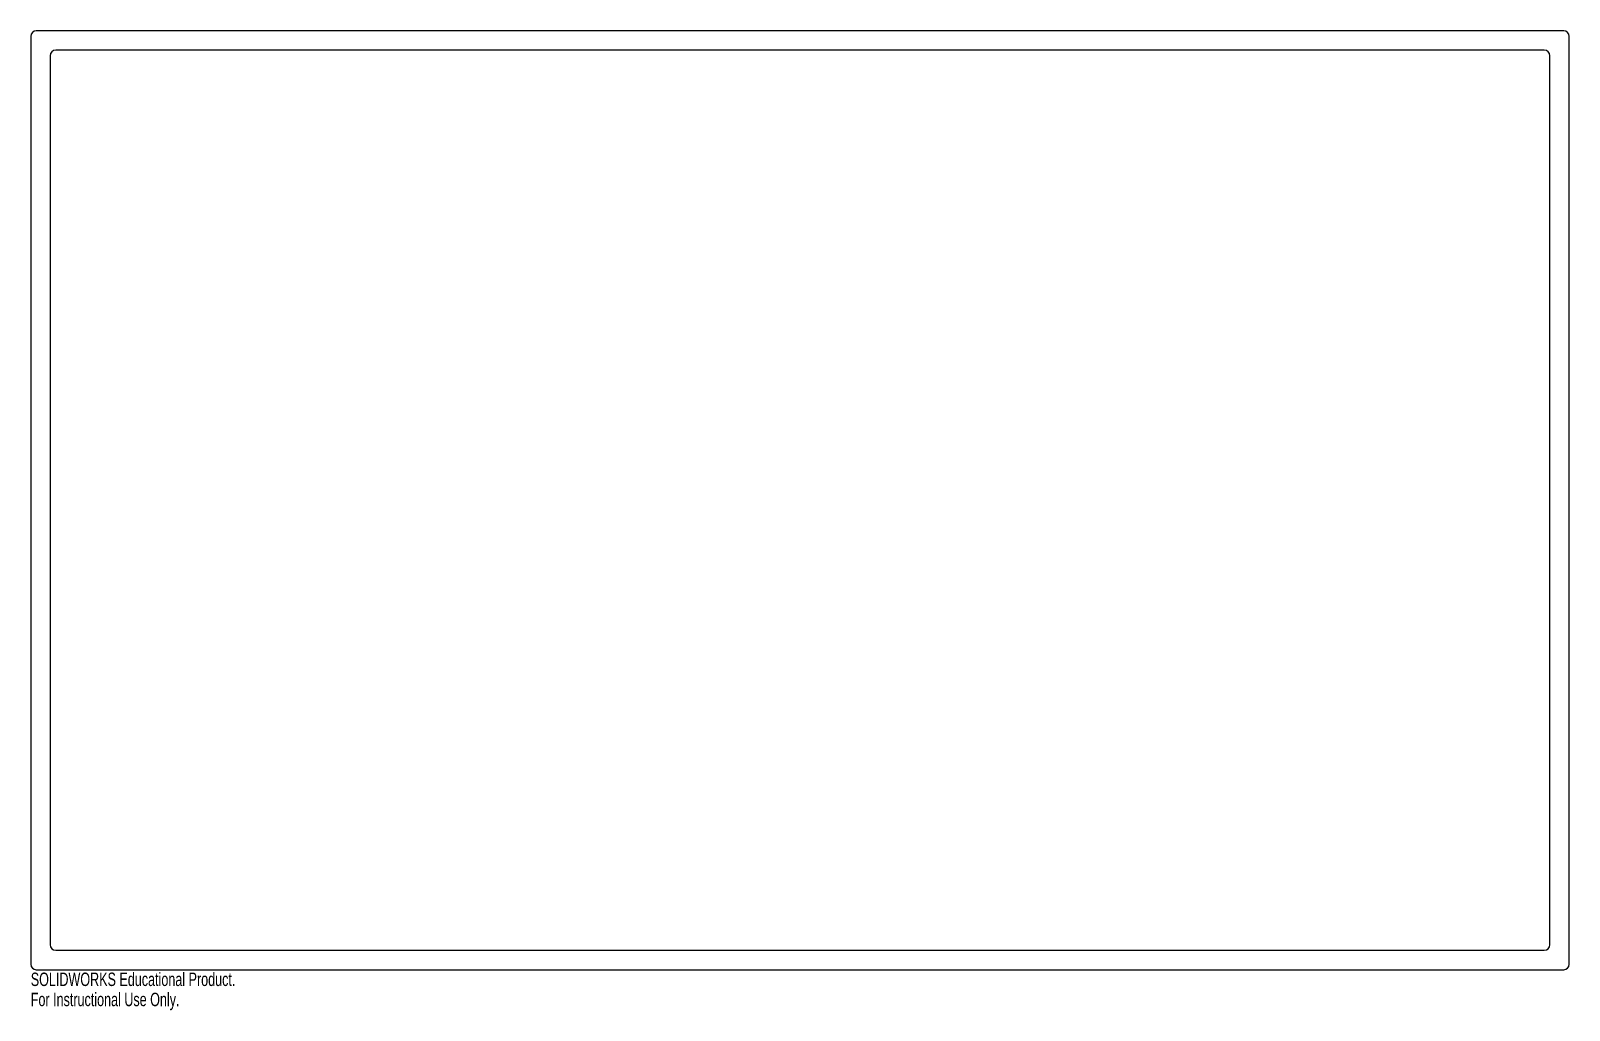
# Model space of a CAD drawing. Header units: millimetres. Extents: x -277 to 277, y -184 to 169.
import ezdxf

# ---------------------------------------------------------------- set-up
doc = ezdxf.new("R2010")
doc.units = ezdxf.units.MM
doc.styles.add('SLDTEXTSTYLE0', font='TXT', dxfattribs={"width": 0.7})

msp = doc.modelspace()

# ---------------------------------------------------------------- linework, layer by layer
at = {"color": 7, "linetype": 'Continuous', "lineweight": 25}
for p, q in [((-277, 167), (-277, -167)), ((275, 169), (-275, 169)), ((277, -167), (277, 167)), ((268, 162), (-268, 162)), ((-270, 160), (-270, -160)), ((270, -160), (270, 160)), ((-268, -162), (268, -162)), ((-275, -169), (275, -169))]:
    msp.add_line(p, q, dxfattribs=at)
for centre, start, end in [((-275, 167), 90, 180), ((275, 167), 0, 90), ((-268, 160), 90, 180), ((268, 160), 0, 90), ((-268, -160), 180, 270), ((268, -160), 270, 0), ((-275, -167), 180, 270), ((275, -167), 270, 0)]:
    msp.add_arc(centre, 2, start, end, dxfattribs=at)

# ---------------------------------------------------------------- texts
at = {"color": 7, "linetype": 'Continuous', "char_height": 4.8336, "attachment_point": 1, "style": 'SLDTEXTSTYLE0'}
for s, insert in [('SOLIDWORKS Educational Product.', (-277, -170.02)), ('For Instructional Use Only.', (-277, -177.27))]:
    msp.add_mtext(s, dxfattribs=dict(at, insert=insert))

doc.saveas('drawing.dxf')
